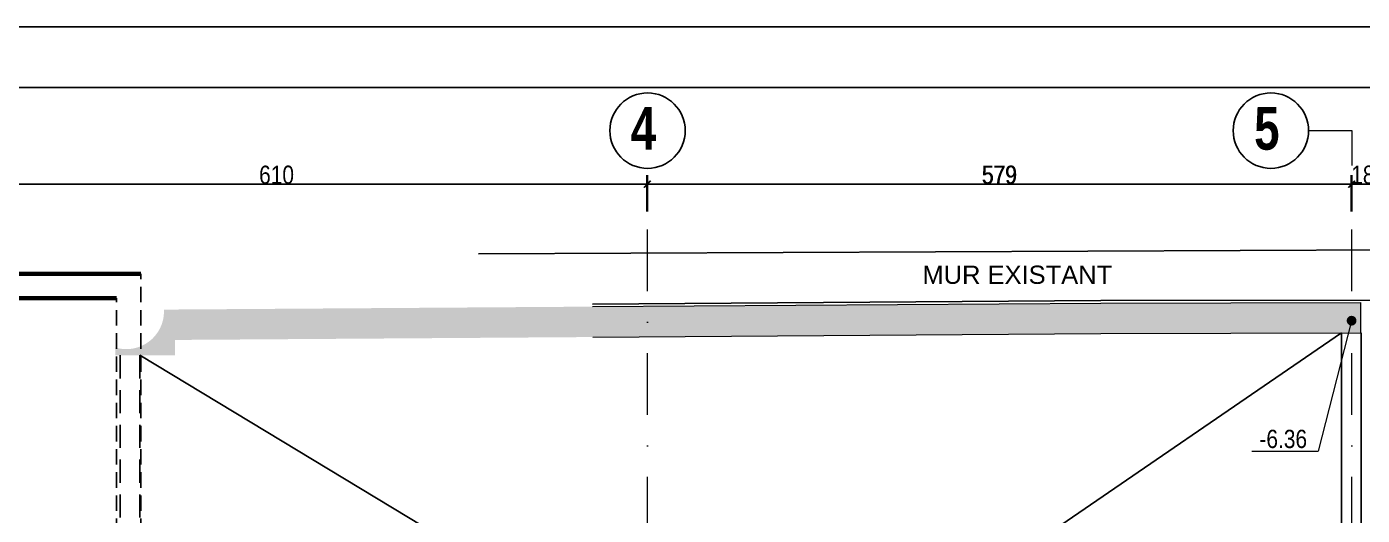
# Model space of a CAD drawing. Header units: millimetres. Extents: x 16050 to 21990, y -27198 to -22998.
# Drawn here: x 16608 to 17706, y -23400 to -22998 of the extents above; entities that cross this region are included whole.
import ezdxf
from ezdxf.enums import TextEntityAlignment as Align

# ---------------------------------------------------------------- set-up
doc = ezdxf.new("R2010")
doc.units = ezdxf.units.MM
doc.linetypes.add('CACHEX2', pattern=[19.05, 12.7, -6.35])
doc.linetypes.add('TIRETPTX2', pattern=[50.8, 25.4, -12.7, 0, -12.7])
for name, color, linetype in [('01-Cad  2', 1, 'Continuous'), ('01_cote_gen', 4, 'Continuous'), ('01_linteaux', 2, 'Continuous'), ('01_murs_sup', 2, 'CACHEX2'), ('01_poch_murs', 253, 'Continuous'), ('01_texte', 230, 'Continuous'), ('AA_COTES', 2, 'Continuous')]:
    doc.layers.add(name, color=color, linetype=linetype)
for name, color, linetype, lineweight in [('01_murs_coup', 5, 'Continuous', 60), ('01_PIEUX', 5, 'Continuous', 60), ('01_tram_axes', 2, 'TIRETPTX2', 9)]:
    doc.layers.add(name, color=color, linetype=linetype, lineweight=lineweight)
doc.styles.add('Arial Narrow', font='ARIALN.TTF')
doc.styles.add('impact', font='impact.ttf')
doc.styles.add('MATTE_TXT', font='arial.ttf')
doc.styles.add('STYLE2', font='ARIALN.TTF')
doc.dimstyles.new('JB50', dxfattribs={"dimscale": 0.1, "dimtxt": 150, "dimasz": 15, "dimexe": 0.1, "dimexo": 0.1, "dimgap": 0.09, "dimtad": 1, "dimdec": 1, "dimdsep": 46, "dimtxsty": 'STYLE2', "dimblk1": 'BOND_G', "dimblk2": 'BOND_D', "dimsah": 1, "dimcen": 1.5, "dimdle": 0.01, "dimse1": 1, "dimse2": 1, "dimclrd": 4, "dimclre": 2, "dimclrt": 6, "dimazin": 2, "dimtfac": 2.333333, "dimtdec": 1, "dimtix": 1, "dimtmove": 2, "dimatfit": 3, "dimldrblk": 'BOND_G', "dimfxl": 1, "dimtolj": 1, "dimtzin": 0, "dimarcsym": 0})

# ---------------------------------------------------------------- blocks, each defined once
blk = doc.blocks.new('BOND_G')
at = {"layer": 'AA_COTES', "color": 0}
for p, q in [((0, -5), (0, 15)), ((5, 0), (-5, 0)), ((1.77, 1.77), (-1.77, -1.77))]:
    blk.add_line(p, q, dxfattribs=at)
blk = doc.blocks.new('BOND_D')
at = {"layer": 'AA_COTES', "color": 0}
for p, q in [((5, 0), (-5, 0)), ((-1.77, -1.77), (1.77, 1.77)), ((0, 5), (0, -15))]:
    blk.add_line(p, q, dxfattribs=at)
blk = doc.blocks.new('*D5461')
at = {"layer": '01_cote_gen', "color": 4, "lineweight": -2, "transparency": 16777216}
blk.add_line((16510.2, -23127.8), (17117.2, -23127.8), dxfattribs=at)
at = {"layer": 'Defpoints', "color": 0, "transparency": 16777216}
for p in [(17118.7, -23127.8), (16508.7, -23142.2), (17118.7, -23158.3)]:
    blk.add_point(p, dxfattribs=at)
at = {"layer": '01_cote_gen', "color": 4, "lineweight": -2, "transparency": 16777216, "xscale": 1.5, "yscale": 1.5, "zscale": 1.5, "rotation": 180}
blk.add_blockref('BOND_G', (16508.7, -23127.8), dxfattribs=at)
at = {"layer": '01_cote_gen', "color": 4, "lineweight": -2, "transparency": 16777216, "xscale": 1.5, "yscale": 1.5, "zscale": 1.5}
blk.add_blockref('BOND_D', (17118.7, -23127.8), dxfattribs=at)
at = {"layer": '01_cote_gen', "color": 6, "transparency": 16777216, "insert": (16813.7, -23120.2), "char_height": 15, "attachment_point": 5, "style": 'STYLE2'}
blk.add_mtext('\\A1;610', dxfattribs=at)
blk = doc.blocks.new('*D5462')
at = {"layer": '01_cote_gen', "color": 4, "lineweight": -2, "transparency": 16777216}
blk.add_line((17120.2, -23127.8), (17696.2, -23127.8), dxfattribs=at)
at = {"layer": 'Defpoints', "color": 0, "transparency": 16777216}
for p in [(17697.7, -23127.8), (17118.7, -23233.1), (17697.7, -23233.1)]:
    blk.add_point(p, dxfattribs=at)
at = {"layer": '01_cote_gen', "color": 4, "lineweight": -2, "transparency": 16777216, "xscale": 1.5, "yscale": 1.5, "zscale": 1.5, "rotation": 180}
blk.add_blockref('BOND_G', (17118.7, -23127.8), dxfattribs=at)
at = {"layer": '01_cote_gen', "color": 4, "lineweight": -2, "transparency": 16777216, "xscale": 1.5, "yscale": 1.5, "zscale": 1.5}
blk.add_blockref('BOND_D', (17697.7, -23127.8), dxfattribs=at)
at = {"layer": '01_cote_gen', "color": 6, "transparency": 16777216, "insert": (17408.2, -23120.2), "char_height": 15, "attachment_point": 5, "style": 'STYLE2'}
blk.add_mtext('\\A1;579', dxfattribs=at)
blk = doc.blocks.new('*D5464')
at = {"layer": '01_cote_gen', "color": 4, "lineweight": -2, "transparency": 16777216}
blk.add_line((17699.2, -23127.8), (17714.2, -23127.8), dxfattribs=at)
at = {"layer": 'Defpoints', "color": 0, "transparency": 16777216}
for p in [(17715.7, -23127.8), (17715.7, -23135.3), (17697.7, -23150.3)]:
    blk.add_point(p, dxfattribs=at)
at = {"layer": '01_cote_gen', "color": 4, "lineweight": -2, "transparency": 16777216, "xscale": 1.5, "yscale": 1.5, "zscale": 1.5, "rotation": 180}
blk.add_blockref('BOND_G', (17697.7, -23127.8), dxfattribs=at)
at = {"layer": '01_cote_gen', "color": 4, "lineweight": -2, "transparency": 16777216, "xscale": 1.5, "yscale": 1.5, "zscale": 1.5}
blk.add_blockref('BOND_D', (17715.7, -23127.8), dxfattribs=at)
at = {"layer": '01_cote_gen', "color": 6, "transparency": 16777216, "insert": (17706.7, -23120.2), "char_height": 15, "attachment_point": 5, "style": 'STYLE2'}
blk.add_mtext('\\A1;18', dxfattribs=at)
blk = doc.blocks.new('*D7294')
at = {"layer": '01_cote_gen', "color": 4, "lineweight": -2, "transparency": 16777216}
blk.add_line((17119.7, -23127.8), (17695.7, -23127.8), dxfattribs=at)
at = {"layer": 'Defpoints', "color": 0, "transparency": 16777216}
for p in [(17697.2, -23127.8), (17118.2, -23233.1), (17697.2, -23233.1)]:
    blk.add_point(p, dxfattribs=at)
at = {"layer": '01_cote_gen', "color": 4, "lineweight": -2, "transparency": 16777216, "xscale": 1.5, "yscale": 1.5, "zscale": 1.5, "rotation": 180}
blk.add_blockref('BOND_G', (17118.2, -23127.8), dxfattribs=at)
at = {"layer": '01_cote_gen', "color": 4, "lineweight": -2, "transparency": 16777216, "xscale": 1.5, "yscale": 1.5, "zscale": 1.5}
blk.add_blockref('BOND_D', (17697.2, -23127.8), dxfattribs=at)
at = {"layer": '01_cote_gen', "color": 6, "transparency": 16777216, "insert": (17407.7, -23120.2), "char_height": 15, "attachment_point": 5, "style": 'STYLE2'}
blk.add_mtext('\\A1;579', dxfattribs=at)

msp = doc.modelspace()

# ---------------------------------------------------------------- hatches: boundary and pattern name
at = {"layer": '01_poch_murs'}
h = msp.add_hatch(color=256, dxfattribs=at)
h.dxf.hatch_style = 1
h.paths.add_polyline_path([(17705.02, -23225.08), (17491.19, -23225.52), (17073.43, -23228.47), (16721.14, -23230.91, -0.0122371), (16721.18, -23232.43, -0.5031234), (16681.2, -23262.1), (16681.2, -23268.43), (16730.33, -23268.43), (16730.33, -23255.85), (17073.6, -23253.47), (17491.31, -23250.52), (17705.07, -23250.08)])
h = msp.add_hatch(color=256, dxfattribs=at)
h.dxf.hatch_style = 1
h.paths.add_polyline_path([(17705.02, -23225.08), (17491.19, -23225.52), (17073.43, -23228.47), (16721.14, -23230.91, -0.0122371), (16721.18, -23232.43, -0.5031234), (16681.2, -23262.1), (16681.2, -23268.43), (16730.33, -23268.43), (16730.33, -23255.85), (17073.6, -23253.47), (17491.31, -23250.52), (17705.07, -23250.08)])
h = msp.add_hatch(color=256, dxfattribs=at)
h.dxf.hatch_style = 1
h.paths.add_polyline_path([(17705.02, -23225.08), (17491.19, -23225.52), (17073.43, -23228.47), (16721.14, -23230.91, -0.0122371), (16721.18, -23232.43, -0.5031234), (16681.2, -23262.1), (16681.2, -23268.43), (16730.33, -23268.43), (16730.33, -23255.85), (17073.6, -23253.47), (17491.31, -23250.52), (17705.07, -23250.08)])
h = msp.add_hatch(color=256, dxfattribs=at)
h.dxf.hatch_style = 1
h.paths.add_polyline_path([(17705.02, -23225.08), (17491.19, -23225.52), (17073.43, -23228.47), (16721.14, -23230.91, -0.0122371), (16721.18, -23232.43, -0.5031234), (16681.2, -23262.1), (16681.2, -23268.43), (16730.33, -23268.43), (16730.33, -23255.85), (17073.6, -23253.47), (17491.31, -23250.52), (17705.07, -23250.08)])
h = msp.add_hatch(color=256, dxfattribs=at)
h.dxf.hatch_style = 1
h.paths.add_polyline_path([(17705.02, -23225.08), (17491.19, -23225.52), (17073.43, -23228.47), (16721.14, -23230.91, -0.0122371), (16721.18, -23232.43, -0.5031234), (16681.2, -23262.1), (16681.2, -23268.43), (16730.33, -23268.43), (16730.33, -23255.85), (17073.6, -23253.47), (17491.31, -23250.52), (17705.07, -23250.08)])

# ---------------------------------------------------------------- linework, layer by layer
at = {"layer": '01-Cad  2'}
for p, q in [((16049.58, -22998.43, -9.99), (21989.58, -22998.43, -9.99)), ((16099.58, -23048.43, -9.99), (21939.58, -23048.43, -9.99))]:
    msp.add_line(p, q, dxfattribs=at)
at = {"layer": '01_linteaux'}
for p, q in [((18067.18, -23180.32), (16979.58, -23185.02)), ((18067.18, -23180.32), (16979.58, -23185.02)), ((18067.18, -23180.32), (16979.58, -23185.02)), ((18067.18, -23180.32), (16979.58, -23185.02)), ((18067.18, -23180.32), (16979.58, -23185.02)), ((17073.41, -23226.47), (17491.18, -23223.52)), ((17073.41, -23226.47), (17491.18, -23223.52)), ((17073.41, -23226.47), (17491.18, -23223.52)), ((17491.18, -23223.52), (17999.18, -23222.48)), ((17491.18, -23223.52), (17999.18, -23222.48)), ((17689.22, -23250.11), (17689.22, -23796.41)), ((17705.22, -23796.42), (17705.22, -23250.08)), ((17705.22, -23796.42), (17705.22, -23250.08))]:
    msp.add_line(p, q, dxfattribs=at)
at = {"layer": '01_linteaux', "linetype": 'CACHEX2', "ltscale": 1.5}
for p, q in [((16685.21, -23268.43), (16685.21, -23796.41)), ((16685.21, -23268.43), (16685.21, -23796.41)), ((16701.21, -23268.43), (16701.21, -23796.41)), ((16701.21, -23268.43), (16701.21, -23796.41))]:
    msp.add_line(p, q, dxfattribs=at)
at = {"layer": '01_murs_coup'}
for p, q in [((16121.62, -23201.43), (16702.22, -23201.43)), ((16121.97, -23221.43), (16682.22, -23221.43))]:
    msp.add_line(p, q, dxfattribs=at)
at = {"layer": '01_murs_sup'}
for p, q in [((16702.22, -23796.42), (16702.22, -23201.43)), ((16682.22, -23796.42), (16682.22, -23221.43))]:
    msp.add_line(p, q, dxfattribs=at)
at = {"layer": '01_PIEUX', "linetype": 'Continuous', "lineweight": 5}
for p, q in [((17073.43, -23228.47), (17491.2, -23225.52)), ((17073.43, -23228.47), (17491.2, -23225.52)), ((17073.43, -23228.47), (17491.2, -23225.52)), ((17491.19, -23225.52), (17705.02, -23225.08)), ((17705.07, -23250.08), (17705.02, -23225.08)), ((17073.6, -23253.47), (17491.37, -23250.52)), ((17073.6, -23253.47), (17491.37, -23250.52)), ((17073.6, -23253.47), (17491.37, -23250.52)), ((17491.24, -23250.52), (17705.07, -23250.08))]:
    msp.add_line(p, q, dxfattribs=at)
at = {"layer": '01_texte', "lineweight": 0}
for p in [(17697.45, -23240.02), (17615.51, -23347.29)]:
    msp.add_line(p, (17669.83, -23347.29), dxfattribs=at)
at = {"layer": '01_texte'}
for p, q in [((17268.36, -23538.06), (17689.14, -23250.11)), ((17268.36, -23538.06), (17689.14, -23250.11)), ((17268.36, -23538.06), (17689.14, -23250.11)), ((17148.36, -23538.06), (16701.21, -23268.43)), ((17148.36, -23538.06), (16701.21, -23268.43)), ((17148.36, -23538.06), (16701.21, -23268.43))]:
    msp.add_line(p, q, dxfattribs=at)
at = {"layer": '01_texte', "lineweight": 0, "const_width": 4}
msp.add_lwpolyline([(17695.45, -23240.02, 1), (17699.45, -23240.02, 1)], format="xyb", close=True, dxfattribs=at)
msp.add_lwpolyline([(17695.45, -23240.02, 1), (17699.45, -23240.02, 1)], format="xyb", close=True, dxfattribs=at)
at = {"layer": '01_texte'}
for centre in [(17118.7, -23083.85), (17631.11, -23083.85)]:
    msp.add_circle(centre, 30.98, dxfattribs=at)
at = {"layer": '01_tram_axes', "ltscale": 2}
for p, q in [((17662.09, -23083.85), (17697.62, -23083.85)), ((17697.62, -23083.85), (17697.7, -23112.39))]:
    msp.add_line(p, q, dxfattribs=at)
at = {"layer": '01_tram_axes', "color": 253, "ltscale": 2}
for p, q in [((17118.7, -25656.58), (17118.7, -23114.83)), ((17697.73, -25656.58), (17697.7, -23114.83))]:
    msp.add_line(p, q, dxfattribs=at)

# ---------------------------------------------------------------- texts
at = {"layer": '01_texte', "style": 'impact'}
for s, p in [('4', (17115.36, -23081.97)), ('5', (17627.77, -23081.97))]:
    msp.add_text(s, height=35, dxfattribs=at).set_placement(p, align=Align.MIDDLE_CENTER)
at = {"layer": '01_texte', "style": 'MATTE_TXT'}
msp.add_text('MUR EXISTANT', height=15, dxfattribs=at).set_placement((17344.63, -23209.75))
msp.add_text('MUR EXISTANT', height=15, dxfattribs=at).set_placement((17344.63, -23209.75))
msp.add_text('MUR EXISTANT', height=15, dxfattribs=at).set_placement((17344.63, -23209.75))
at = {"layer": '01_texte', "style": 'Arial Narrow'}
msp.add_text('-6.36', height=15, rotation=0, dxfattribs=at).set_placement((17621.66, -23344.67))

# ---------------------------------------------------------------- dimensions: what is measured, and where the dimension line sits
at = {"layer": '01_cote_gen'}
for base, p1, p2, picture, middle in [((17118.7, -23127.85), (16508.7, -23142.18), (17118.7, -23158.3), '*D5461', (16813.7, -23120.18)), ((17697.21, -23127.84), (17118.21, -23233.09), (17697.21, -23233.09), '*D7294', (17407.71, -23120.17)), ((17697.7, -23127.84), (17118.7, -23233.09), (17697.7, -23233.09), '*D5462', (17408.2, -23120.17)), ((17715.7, -23127.84), (17697.7, -23150.34), (17715.7, -23135.34), '*D5464', (17706.7, -23120.17))]:
    dim = msp.add_linear_dim(base=base, p1=p1, p2=p2, dimstyle='JB50', dxfattribs=at)
    dim.commit()
    dim.dimension.update_dxf_attribs({"geometry": picture, "text_midpoint": middle})

doc.saveas('drawing.dxf')
